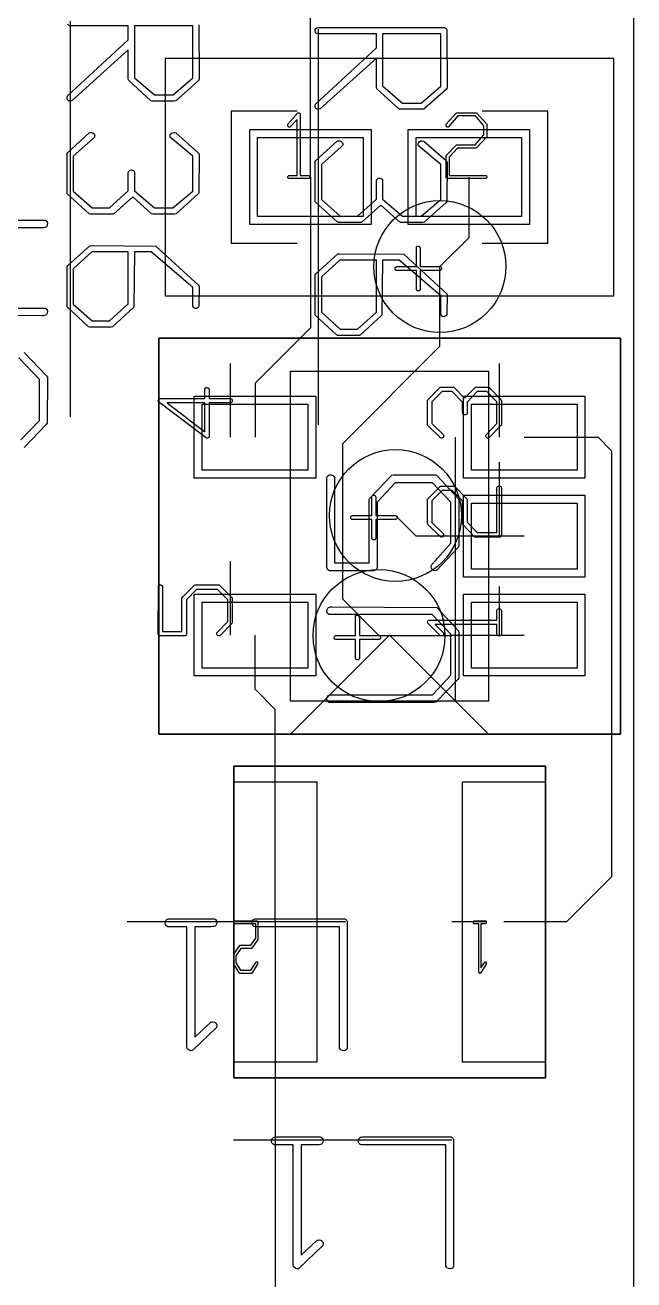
# Model space of a CAD drawing. Header units: inches. Extents: x -1 to 1.1, y -1.12 to 1.07.
# Drawn here: x 0.7673 to 0.998, y -0.4148 to 0.0608 of the extents above; entities that cross this region are included whole.
import ezdxf

# ---------------------------------------------------------------- set-up
doc = ezdxf.new("R2010")
doc.units = ezdxf.units.IN
doc.header["$MEASUREMENT"] = 0
doc.linetypes.add('CENTERX2', pattern=[0.8, 0.5, -0.1, 0.1, -0.1])

msp = doc.modelspace()

# ---------------------------------------------------------------- linework, layer by layer
at = {"color": 7, "linetype": 'Continuous'}
for p, q in [((0.998, -0.908), (0.998, 0.908)), ((0.87545, 0.00325), (0.87545, 0.12922)), ((0.99045, 0.04825), (0.82045, 0.04825)), ((0.82045, 0.04825), (0.82045, -0.04175)), ((0.99045, -0.04175), (0.99045, 0.04825)), ((0.87045, 0.02825), (0.84545, 0.02825)), ((0.84545, 0.02825), (0.84545, -0.02175)), ((0.87045, 0.02825), (0.84545, 0.02825)), ((0.84545, 0.02825), (0.84545, -0.02175)), ((0.96545, 0.02825), (0.94045, 0.02825)), ((0.96545, 0.02825), (0.94045, 0.02825)), ((0.96545, -0.02175), (0.96545, 0.02825)), ((0.96545, -0.02175), (0.96545, 0.02825)), ((0.85245, -0.01475), (0.85245, 0.02125)), ((0.85245, 0.02125), (0.89845, 0.02125)), ((0.89845, 0.02125), (0.89845, -0.01475)), ((0.91245, -0.01475), (0.91245, 0.02125)), ((0.91245, 0.02125), (0.95845, 0.02125)), ((0.95845, 0.02125), (0.95845, -0.01475)), ((0.85545, -0.01175), (0.85545, 0.01825)), ((0.85545, 0.01825), (0.89545, 0.01825)), ((0.85545, -0.01175), (0.85545, 0.01825)), ((0.85545, 0.01825), (0.89545, 0.01825)), ((0.89545, 0.01825), (0.89545, -0.01175)), ((0.89545, 0.01825), (0.89545, -0.01175)), ((0.91545, -0.01175), (0.91545, 0.01825)), ((0.91545, 0.01825), (0.95545, 0.01825)), ((0.91545, -0.01175), (0.91545, 0.01825)), ((0.91545, 0.01825), (0.95545, 0.01825)), ((0.95545, 0.01825), (0.95545, -0.01175)), ((0.95545, 0.01825), (0.95545, -0.01175)), ((0.87545, 0.00325), (0.87545, -0.05386)), ((0.93545, 0.00325), (0.93545, -0.01975)), ((0.89545, -0.01175), (0.85545, -0.01175)), ((0.89545, -0.01175), (0.85545, -0.01175)), ((0.95545, -0.01175), (0.91545, -0.01175)), ((0.95545, -0.01175), (0.91545, -0.01175)), ((0.89845, -0.01475), (0.85245, -0.01475)), ((0.95845, -0.01475), (0.91245, -0.01475)), ((0.84545, -0.02175), (0.87045, -0.02175)), ((0.84545, -0.02175), (0.85545, -0.02175)), ((0.93545, -0.01975), (0.92452, -0.03068)), ((0.94045, -0.02175), (0.96545, -0.02175)), ((0.95545, -0.02175), (0.96545, -0.02175)), ((0.92452, -0.06088), (0.92452, -0.03068)), ((0.82045, -0.04175), (0.99045, -0.04175)), ((0.87545, -0.05386), (0.85445, -0.07486)), ((0.99295, -0.05786), (0.81795, -0.05786)), ((0.81795, -0.05786), (0.81795, -0.20786)), ((0.81795, -0.20786), (0.81795, -0.05786)), ((0.81795, -0.05786), (0.99295, -0.05786)), ((0.88766, -0.09774), (0.92452, -0.06088)), ((0.99295, -0.20786), (0.99295, -0.05786)), ((0.99295, -0.05786), (0.99295, -0.20786)), ((0.86795, -0.19536), (0.86795, -0.07036)), ((0.86795, -0.07036), (0.94295, -0.07036)), ((0.94295, -0.07036), (0.94295, -0.19536)), ((0.85445, -0.07486), (0.85445, -0.09536)), ((0.83145, -0.11086), (0.83145, -0.07986)), ((0.83145, -0.07986), (0.87745, -0.07986)), ((0.87745, -0.07986), (0.87745, -0.11086)), ((0.93345, -0.11086), (0.93345, -0.07986)), ((0.93345, -0.07986), (0.97945, -0.07986)), ((0.97945, -0.07986), (0.97945, -0.11086)), ((0.83445, -0.10786), (0.83445, -0.08286)), ((0.83445, -0.08286), (0.87445, -0.08286)), ((0.83445, -0.10786), (0.83445, -0.08286)), ((0.83445, -0.08286), (0.87445, -0.08286)), ((0.87445, -0.08286), (0.87445, -0.10786)), ((0.87445, -0.08286), (0.87445, -0.10786)), ((0.93645, -0.10786), (0.93645, -0.08286)), ((0.93645, -0.08286), (0.97645, -0.08286)), ((0.93645, -0.10786), (0.93645, -0.08286)), ((0.93645, -0.08286), (0.97645, -0.08286)), ((0.97645, -0.08286), (0.97645, -0.10786)), ((0.97645, -0.08286), (0.97645, -0.10786)), ((0.88766, -0.1568), (0.88766, -0.09774)), ((0.95645, -0.09536), (0.98445, -0.09536)), ((0.98445, -0.09536), (0.98956, -0.10047)), ((0.98956, -0.10047), (0.98956, -0.26206)), ((0.87445, -0.10786), (0.83445, -0.10786)), ((0.87445, -0.10786), (0.83445, -0.10786)), ((0.97645, -0.10786), (0.93645, -0.10786)), ((0.97645, -0.10786), (0.93645, -0.10786)), ((0.87745, -0.11086), (0.83145, -0.11086)), ((0.97945, -0.11086), (0.93345, -0.11086)), ((0.93345, -0.14836), (0.93345, -0.11736)), ((0.93345, -0.11736), (0.97945, -0.11736)), ((0.97945, -0.11736), (0.97945, -0.14836)), ((0.93645, -0.14536), (0.93645, -0.12036)), ((0.93645, -0.12036), (0.97645, -0.12036)), ((0.93645, -0.14536), (0.93645, -0.12036)), ((0.93645, -0.12036), (0.97645, -0.12036)), ((0.97645, -0.12036), (0.97645, -0.14536)), ((0.97645, -0.12036), (0.97645, -0.14536)), ((0.91546, -0.13286), (0.90766, -0.12506)), ((0.95645, -0.13286), (0.91546, -0.13286)), ((0.97645, -0.14536), (0.93645, -0.14536)), ((0.97645, -0.14536), (0.93645, -0.14536)), ((0.97945, -0.14836), (0.93345, -0.14836)), ((0.83145, -0.18586), (0.83145, -0.15486)), ((0.83145, -0.15486), (0.87745, -0.15486)), ((0.87745, -0.15486), (0.87745, -0.18586)), ((0.90142, -0.17056), (0.88766, -0.1568)), ((0.93345, -0.18586), (0.93345, -0.15486)), ((0.93345, -0.15486), (0.97945, -0.15486)), ((0.97945, -0.15486), (0.97945, -0.18586)), ((0.83445, -0.18286), (0.83445, -0.15786)), ((0.83445, -0.15786), (0.87445, -0.15786)), ((0.83445, -0.18286), (0.83445, -0.15786)), ((0.83445, -0.15786), (0.87445, -0.15786)), ((0.87445, -0.15786), (0.87445, -0.18286)), ((0.87445, -0.15786), (0.87445, -0.18286)), ((0.93645, -0.18286), (0.93645, -0.15786)), ((0.93645, -0.15786), (0.97645, -0.15786)), ((0.93645, -0.18286), (0.93645, -0.15786)), ((0.93645, -0.15786), (0.97645, -0.15786)), ((0.97645, -0.15786), (0.97645, -0.18286)), ((0.97645, -0.15786), (0.97645, -0.18286)), ((0.85445, -0.19086), (0.85445, -0.17036)), ((0.86795, -0.20786), (0.90545, -0.17036)), ((0.90142, -0.17056), (0.92825, -0.17056)), ((0.90545, -0.17036), (0.94295, -0.20786)), ((0.92825, -0.17056), (0.92845, -0.17036)), ((0.92845, -0.17036), (0.95645, -0.17036)), ((0.87445, -0.18286), (0.83445, -0.18286)), ((0.87445, -0.18286), (0.83445, -0.18286)), ((0.97645, -0.18286), (0.93645, -0.18286)), ((0.97645, -0.18286), (0.93645, -0.18286)), ((0.87745, -0.18586), (0.83145, -0.18586)), ((0.97945, -0.18586), (0.93345, -0.18586)), ((0.86214, -0.19855), (0.85445, -0.19086)), ((0.86214, -0.27911), (0.86214, -0.19855)), ((0.94295, -0.19536), (0.86795, -0.19536)), ((0.81795, -0.20786), (0.99295, -0.20786)), ((0.99295, -0.20786), (0.81795, -0.20786)), ((0.96451, -0.22005), (0.84639, -0.22005)), ((0.84639, -0.22005), (0.84639, -0.33817)), ((0.96451, -0.22005), (0.84639, -0.22005)), ((0.84639, -0.22005), (0.84639, -0.33817)), ((0.84639, -0.33817), (0.84639, -0.22005)), ((0.84639, -0.22005), (0.96451, -0.22005)), ((0.96451, -0.33817), (0.96451, -0.22005)), ((0.96451, -0.33817), (0.96451, -0.22005)), ((0.96451, -0.22005), (0.96451, -0.33817)), ((0.84639, -0.33226), (0.84639, -0.22596)), ((0.84639, -0.22596), (0.87789, -0.22596)), ((0.87789, -0.22596), (0.87789, -0.33226)), ((0.93301, -0.33226), (0.93301, -0.22596)), ((0.93301, -0.22596), (0.96451, -0.22596)), ((0.96451, -0.22596), (0.96451, -0.33226)), ((0.98956, -0.26206), (0.97251, -0.27911)), ((0.86214, -0.27911), (0.86214, -0.43315)), ((0.97251, -0.27911), (0.94876, -0.27911)), ((0.87789, -0.33226), (0.84639, -0.33226)), ((0.96451, -0.33226), (0.93301, -0.33226)), ((0.84639, -0.33817), (0.96451, -0.33817)), ((0.84639, -0.33817), (0.96451, -0.33817)), ((0.96451, -0.33817), (0.84639, -0.33817))]:
    msp.add_line(p, q, dxfattribs=at)
at = {"color": 7, "linetype": 'CENTERX2'}
for p, q in [((0.78442, 0.0624), (0.78442, -0.0876)), ((0.87841, 0.05928), (0.87841, -0.09072)), ((0.84512, -0.09536), (0.84512, -0.06736)), ((0.94712, -0.09536), (0.94712, -0.06736)), ((0.93045, -0.19536), (0.93045, -0.09536)), ((0.94712, -0.13286), (0.94712, -0.10486)), ((0.84512, -0.17036), (0.84512, -0.14236)), ((0.94712, -0.17036), (0.94712, -0.15199)), ((0.88878, -0.27911), (0.80597, -0.27911)), ((0.85547, -0.27911), (0.83547, -0.27911)), ((0.94209, -0.27911), (0.92897, -0.27911)), ((0.92907, -0.36179), (0.84626, -0.36179))]:
    msp.add_line(p, q, dxfattribs=at)
at = {"color": 7, "linetype": 'Continuous', "flags": 128}
for points in [[(0.83282, 0.03959), (0.82444, 0.03216), (0.82444, 0.03216), (0.82382, 0.03204), (0.82382, 0.03204), (0.81551, 0.03204), (0.81551, 0.03204), (0.81503, 0.03216), (0.81503, 0.03216), (0.80665, 0.03979), (0.80665, 0.03979), (0.80644, 0.04035), (0.80644, 0.04035), (0.80644, 0.05148), (0.80644, 0.05148), (0.78516, 0.03223), (0.78516, 0.03223), (0.78467, 0.03209), (0.78442, 0.03204), (0.78442, 0.03204), (0.78435, 0.03204), (0.78424, 0.03204), (0.78424, 0.03204), (0.78414, 0.032), (0.78407, 0.03204), (0.78407, 0.03204), (0.78377, 0.03219), (0.78353, 0.03237), (0.78335, 0.03259), (0.78323, 0.03284), (0.78323, 0.03284), (0.78324, 0.03326), (0.78329, 0.03361), (0.78334, 0.03386), (0.78343, 0.03402), (0.78343, 0.03402), (0.80644, 0.05529), (0.80644, 0.05529), (0.80644, 0.06061), (0.80644, 0.06061), (0.7843, 0.06061), (0.7843, 0.06061), (0.7838, 0.0608), (0.78336, 0.06124)], [(0.82341, 0.03442), (0.83085, 0.04083), (0.83085, 0.04083), (0.83085, 0.06061), (0.83085, 0.06061), (0.80882, 0.06061), (0.80882, 0.06061), (0.80882, 0.0409), (0.80882, 0.0409), (0.81633, 0.03442), (0.81633, 0.03442), (0.82341, 0.03442)], [(0.83316, 0.06091), (0.83323, 0.04056), (0.83323, 0.04056), (0.83313, 0.03999), (0.83282, 0.03959)], [(0.92681, 0.03647), (0.91843, 0.02904), (0.91843, 0.02904), (0.91781, 0.02892), (0.91781, 0.02892), (0.9095, 0.02892), (0.9095, 0.02892), (0.90902, 0.02904), (0.90902, 0.02904), (0.90064, 0.03667), (0.90064, 0.03667), (0.90043, 0.03723), (0.90043, 0.03723), (0.90043, 0.04836), (0.90043, 0.04836), (0.87915, 0.02911), (0.87915, 0.02911), (0.87866, 0.02897), (0.87841, 0.02892), (0.87841, 0.02892), (0.87834, 0.02892), (0.87823, 0.02892), (0.87823, 0.02892), (0.87813, 0.02888), (0.87806, 0.02892), (0.87806, 0.02892), (0.87776, 0.02907), (0.87752, 0.02925), (0.87734, 0.02947), (0.87722, 0.02972), (0.87722, 0.02972), (0.87723, 0.03014), (0.87728, 0.03049), (0.87733, 0.03074), (0.87742, 0.0309), (0.87742, 0.0309), (0.90043, 0.05217), (0.90043, 0.05217), (0.90043, 0.05749), (0.90043, 0.05749), (0.87829, 0.05749), (0.87829, 0.05749), (0.87779, 0.05768), (0.87735, 0.05812), (0.87735, 0.05812), (0.87726, 0.05834), (0.87722, 0.05868), (0.87722, 0.05868), (0.87729, 0.05919), (0.87753, 0.05956), (0.87771, 0.0597), (0.87797, 0.0598), (0.87831, 0.05986), (0.87871, 0.05988), (0.87871, 0.05988), (0.92621, 0.05988), (0.92621, 0.05988), (0.92651, 0.05975), (0.92676, 0.05959), (0.92695, 0.05935), (0.92708, 0.05908), (0.92708, 0.05908), (0.92715, 0.05779), (0.92715, 0.05779), (0.92722, 0.03744), (0.92722, 0.03744), (0.92712, 0.03687), (0.92681, 0.03647)], [(0.9174, 0.0313), (0.92484, 0.03771), (0.92484, 0.03771), (0.92484, 0.05749), (0.92484, 0.05749), (0.90281, 0.05749), (0.90281, 0.05749), (0.90281, 0.03778), (0.90281, 0.03778), (0.91032, 0.0313), (0.91032, 0.0313), (0.9174, 0.0313)], [(0.87152, 0.02725), (0.87158, 0.02687), (0.87158, 0.02687), (0.87158, 0.00385), (0.87158, 0.00385), (0.87475, 0.00385), (0.87475, 0.00385), (0.87492, 0.00377), (0.87505, 0.00366), (0.87513, 0.00352), (0.87518, 0.00335), (0.87518, 0.00335), (0.87515, 0.00306), (0.87505, 0.00284), (0.87496, 0.00276), (0.87484, 0.0027), (0.87468, 0.00267), (0.87448, 0.00265), (0.87448, 0.00265), (0.86725, 0.00265), (0.86725, 0.00265), (0.86708, 0.00273), (0.86696, 0.00283), (0.86687, 0.00297), (0.86682, 0.00314), (0.86682, 0.00314), (0.86686, 0.00344), (0.86699, 0.00366), (0.8671, 0.00374), (0.86727, 0.0038), (0.86748, 0.00384), (0.86775, 0.00385), (0.86775, 0.00385), (0.87039, 0.00385), (0.87039, 0.00385), (0.87039, 0.02505), (0.87039, 0.02505), (0.86777, 0.02224), (0.86777, 0.02224), (0.8676, 0.02219), (0.86747, 0.02217), (0.86747, 0.02217), (0.86721, 0.02221), (0.867, 0.02236), (0.86687, 0.0226), (0.86682, 0.02293), (0.86682, 0.02293), (0.86688, 0.02325), (0.86688, 0.02325), (0.87062, 0.02755), (0.87062, 0.02755), (0.87076, 0.02763), (0.87095, 0.02765), (0.87095, 0.02765), (0.87105, 0.02763), (0.87122, 0.02755), (0.8714, 0.02743), (0.87152, 0.02725)], [(0.93852, 0.02745), (0.94223, 0.02326), (0.94223, 0.02326), (0.9423, 0.02295), (0.9423, 0.02295), (0.9423, 0.0188), (0.9423, 0.0188), (0.94223, 0.01855), (0.94223, 0.01855), (0.9384, 0.01436), (0.9384, 0.01436), (0.93812, 0.01426), (0.93812, 0.01426), (0.93123, 0.01426), (0.93123, 0.01426), (0.92801, 0.01075), (0.92801, 0.01075), (0.92801, 0.00385), (0.92801, 0.00385), (0.9418, 0.00385), (0.9418, 0.00385), (0.94202, 0.00379), (0.94217, 0.00367), (0.94226, 0.00349), (0.9423, 0.00325), (0.9423, 0.00325), (0.94226, 0.00302), (0.94217, 0.00282), (0.94209, 0.00275), (0.94197, 0.0027), (0.94181, 0.00266), (0.94162, 0.00265), (0.94162, 0.00265), (0.92722, 0.00265), (0.92722, 0.00265), (0.92697, 0.00283), (0.92682, 0.00308), (0.92682, 0.00308), (0.92682, 0.00374), (0.92682, 0.00374), (0.92682, 0.01137), (0.92682, 0.01137), (0.93066, 0.01539), (0.93066, 0.01539), (0.93085, 0.01545), (0.93085, 0.01545), (0.93788, 0.01545), (0.93788, 0.01545), (0.9411, 0.0192), (0.9411, 0.0192), (0.9411, 0.02272), (0.9411, 0.02272), (0.93793, 0.02646), (0.93793, 0.02646), (0.93129, 0.02646), (0.93129, 0.02646), (0.92778, 0.02224), (0.92778, 0.02224), (0.9276, 0.02219), (0.92747, 0.02217), (0.92747, 0.02217), (0.92721, 0.02221), (0.92701, 0.02236), (0.92687, 0.0226), (0.92682, 0.02293), (0.92682, 0.02293), (0.92688, 0.02325), (0.92688, 0.02325), (0.93065, 0.02752), (0.93065, 0.02752), (0.93089, 0.02765), (0.93089, 0.02765), (0.93831, 0.02762), (0.93831, 0.02762), (0.93852, 0.02745)], [(0.83282, -0.00327), (0.82454, -0.01069), (0.82454, -0.01069), (0.82394, -0.01081), (0.82394, -0.01081), (0.81573, -0.01081), (0.81573, -0.01081), (0.81525, -0.01063), (0.81525, -0.01063), (0.80819, -0.00425), (0.80819, -0.00425), (0.801, -0.01063), (0.801, -0.01063), (0.80053, -0.01081), (0.80053, -0.01081), (0.79212, -0.01081), (0.79212, -0.01081), (0.79157, -0.01063), (0.79157, -0.01063), (0.78329, -0.00308), (0.78329, -0.00308), (0.78323, -0.00246), (0.78323, -0.00246), (0.78323, 0.01221), (0.78323, 0.01221), (0.7835, 0.01259), (0.7835, 0.01259), (0.79166, 0.02007), (0.79166, 0.02007), (0.79192, 0.02012), (0.79232, 0.02014), (0.79232, 0.02014), (0.7926, 0.02012), (0.79278, 0.02007), (0.79278, 0.02007), (0.79314, 0.01989), (0.79341, 0.01963), (0.79361, 0.0193), (0.79371, 0.0189), (0.79371, 0.0189), (0.79367, 0.0186), (0.79357, 0.01833), (0.7934, 0.01808), (0.79315, 0.01786), (0.79315, 0.01786), (0.78561, 0.01119), (0.78561, 0.01119), (0.78561, -0.00208), (0.78561, -0.00208), (0.79272, -0.00843), (0.79272, -0.00843), (0.79934, -0.00843), (0.79934, -0.00843), (0.80644, -0.00197), (0.80644, -0.00197), (0.80644, 0.00499), (0.80644, 0.00499), (0.80663, 0.00542), (0.8069, 0.00573), (0.80725, 0.00592), (0.80769, 0.00598), (0.80769, 0.00598), (0.80817, 0.00587), (0.8086, 0.00555), (0.8086, 0.00555), (0.80877, 0.00513), (0.80882, 0.00449), (0.80882, 0.00449), (0.80882, -0.00197), (0.80882, -0.00197), (0.81631, -0.00843), (0.81631, -0.00843), (0.82336, -0.00843), (0.82336, -0.00843), (0.83085, -0.00208), (0.83085, -0.00208), (0.83085, 0.01119), (0.83085, 0.01119), (0.8224, 0.01822), (0.8224, 0.01822), (0.82229, 0.01857), (0.82225, 0.01885), (0.82225, 0.01885), (0.82235, 0.01935), (0.82264, 0.01977), (0.82311, 0.02005), (0.82378, 0.02014), (0.82378, 0.02014), (0.82441, 0.02002), (0.82441, 0.02002), (0.83295, 0.01247), (0.83295, 0.01247), (0.83323, 0.01199), (0.83323, 0.01199), (0.83316, -0.00284), (0.83316, -0.00284), (0.83282, -0.00327)], [(0.92681, -0.00639), (0.91853, -0.01381), (0.91853, -0.01381), (0.91793, -0.01393), (0.91793, -0.01393), (0.90972, -0.01393), (0.90972, -0.01393), (0.90924, -0.01375), (0.90924, -0.01375), (0.90218, -0.00737), (0.90218, -0.00737), (0.89499, -0.01375), (0.89499, -0.01375), (0.89452, -0.01393), (0.89452, -0.01393), (0.88611, -0.01393), (0.88611, -0.01393), (0.88556, -0.01375), (0.88556, -0.01375), (0.87728, -0.0062), (0.87728, -0.0062), (0.87722, -0.00558), (0.87722, -0.00558), (0.87722, 0.00909), (0.87722, 0.00909), (0.87749, 0.00947), (0.87749, 0.00947), (0.88565, 0.01695), (0.88565, 0.01695), (0.88591, 0.017), (0.88631, 0.01702), (0.88631, 0.01702), (0.88659, 0.017), (0.88677, 0.01695), (0.88677, 0.01695), (0.88713, 0.01677), (0.8874, 0.01651), (0.8876, 0.01618), (0.8877, 0.01578), (0.8877, 0.01578), (0.88766, 0.01548), (0.88756, 0.01521), (0.88739, 0.01496), (0.88714, 0.01474), (0.88714, 0.01474), (0.8796, 0.00807), (0.8796, 0.00807), (0.8796, -0.0052), (0.8796, -0.0052), (0.88671, -0.01155), (0.88671, -0.01155), (0.89333, -0.01155), (0.89333, -0.01155), (0.90043, -0.00509), (0.90043, -0.00509), (0.90043, 0.00187), (0.90043, 0.00187), (0.90062, 0.0023), (0.90089, 0.00261), (0.90124, 0.0028), (0.90168, 0.00286), (0.90168, 0.00286), (0.90216, 0.00275), (0.90259, 0.00243), (0.90259, 0.00243), (0.90276, 0.00201), (0.90281, 0.00137), (0.90281, 0.00137), (0.90281, -0.00509), (0.90281, -0.00509), (0.9103, -0.01155), (0.9103, -0.01155), (0.91735, -0.01155), (0.91735, -0.01155), (0.92484, -0.0052), (0.92484, -0.0052), (0.92484, 0.00807), (0.92484, 0.00807), (0.91639, 0.0151), (0.91639, 0.0151), (0.91628, 0.01545), (0.91624, 0.01573), (0.91624, 0.01573), (0.91634, 0.01623), (0.91663, 0.01665), (0.9171, 0.01693), (0.91777, 0.01702), (0.91777, 0.01702), (0.9184, 0.0169), (0.9184, 0.0169), (0.92694, 0.00935), (0.92694, 0.00935), (0.92722, 0.00887), (0.92722, 0.00887), (0.92715, -0.00596), (0.92715, -0.00596), (0.92681, -0.00639)], [(0.73508, -0.01305), (0.77482, -0.01305), (0.77482, -0.01305), (0.77518, -0.01323), (0.77546, -0.01349), (0.77566, -0.01384), (0.77577, -0.01426), (0.77577, -0.01426), (0.77575, -0.01469), (0.77568, -0.01506), (0.77556, -0.01537), (0.7754, -0.01561)], [(0.7754, -0.01561), (0.77516, -0.0158), (0.77479, -0.01593), (0.77432, -0.016), (0.77373, -0.01603), (0.77373, -0.01603), (0.73572, -0.01603)], [(0.83317, -0.0457), (0.83288, -0.04615), (0.83257, -0.04641), (0.83227, -0.04652), (0.83198, -0.04656), (0.83198, -0.04656), (0.83155, -0.04649), (0.83122, -0.04631), (0.83098, -0.046), (0.83085, -0.04557), (0.83085, -0.04557), (0.83085, -0.03864), (0.83085, -0.03864), (0.81506, -0.0251), (0.81506, -0.0251), (0.80882, -0.0251), (0.80882, -0.0251), (0.80856, -0.04602), (0.80856, -0.04602), (0.80043, -0.05349), (0.80043, -0.05349), (0.79996, -0.05367), (0.79996, -0.05367), (0.79182, -0.05367), (0.79182, -0.05367), (0.7913, -0.05349), (0.7913, -0.05349), (0.78329, -0.04593), (0.78329, -0.04593), (0.78323, -0.04532), (0.78323, -0.04532), (0.78323, -0.03064), (0.78323, -0.03064), (0.7835, -0.03027), (0.7835, -0.03027), (0.79184, -0.02278), (0.79184, -0.02278), (0.79252, -0.02272), (0.79252, -0.02272), (0.81688, -0.02291), (0.81688, -0.02291), (0.83323, -0.03798), (0.83323, -0.03798), (0.83317, -0.0457)], [(0.91682, -0.02314), (0.91694, -0.02327), (0.91701, -0.02345), (0.91707, -0.02369), (0.91708, -0.02397), (0.91708, -0.02397), (0.91708, -0.03068), (0.91708, -0.03068), (0.92458, -0.03068), (0.92458, -0.03068), (0.92483, -0.03079), (0.925, -0.03095), (0.92511, -0.03116), (0.92514, -0.03142), (0.92514, -0.03142), (0.92511, -0.03166), (0.925, -0.03188), (0.92491, -0.03198), (0.92476, -0.03206), (0.92457, -0.03213), (0.92433, -0.03217), (0.92433, -0.03217), (0.91708, -0.03217), (0.91708, -0.03217), (0.91708, -0.03934), (0.91708, -0.03934), (0.91701, -0.03952), (0.91692, -0.03966), (0.91682, -0.03976), (0.91672, -0.03982), (0.91651, -0.03988), (0.91632, -0.03991), (0.91632, -0.03991), (0.91609, -0.03986), (0.91584, -0.03972), (0.91566, -0.03953), (0.91559, -0.03934), (0.91559, -0.03934), (0.91559, -0.03217), (0.91559, -0.03217), (0.90811, -0.03217), (0.90811, -0.03217), (0.90796, -0.03212), (0.90783, -0.03203), (0.9077, -0.03192), (0.90759, -0.03177), (0.90759, -0.03177), (0.90757, -0.03162), (0.90756, -0.03141), (0.90756, -0.03141), (0.90761, -0.03109), (0.90776, -0.03086), (0.90788, -0.03078), (0.90802, -0.03073), (0.90819, -0.03069), (0.90839, -0.03068), (0.90839, -0.03068), (0.91559, -0.03068), (0.91559, -0.03068), (0.91559, -0.02344), (0.91559, -0.02344), (0.91567, -0.02325), (0.91581, -0.0231), (0.916, -0.023), (0.91624, -0.02294), (0.91624, -0.02294), (0.91655, -0.02299), (0.91682, -0.02314)], [(0.79934, -0.05129), (0.80644, -0.04482), (0.80644, -0.04482), (0.80644, -0.0251), (0.80644, -0.0251), (0.79264, -0.0251), (0.79264, -0.0251), (0.78561, -0.03151), (0.78561, -0.03151), (0.78561, -0.04488), (0.78561, -0.04488), (0.79272, -0.05129), (0.79272, -0.05129), (0.79934, -0.05129)], [(0.92716, -0.04882), (0.92687, -0.04927), (0.92656, -0.04953), (0.92626, -0.04964), (0.92597, -0.04968), (0.92597, -0.04968), (0.92554, -0.04961), (0.92521, -0.04943), (0.92497, -0.04912), (0.92484, -0.04869), (0.92484, -0.04869), (0.92484, -0.04176), (0.92484, -0.04176), (0.90905, -0.02822), (0.90905, -0.02822), (0.90281, -0.02822), (0.90281, -0.02822), (0.90255, -0.04914), (0.90255, -0.04914), (0.89442, -0.05661), (0.89442, -0.05661), (0.89395, -0.05679), (0.89395, -0.05679), (0.88581, -0.05679), (0.88581, -0.05679), (0.88529, -0.05661), (0.88529, -0.05661), (0.87728, -0.04905), (0.87728, -0.04905), (0.87722, -0.04844), (0.87722, -0.04844), (0.87722, -0.03376), (0.87722, -0.03376), (0.87749, -0.03339), (0.87749, -0.03339), (0.88583, -0.0259), (0.88583, -0.0259), (0.88651, -0.02584), (0.88651, -0.02584), (0.91087, -0.02603), (0.91087, -0.02603), (0.92722, -0.0411), (0.92722, -0.0411), (0.92716, -0.04882)], [(0.89333, -0.05441), (0.90043, -0.04794), (0.90043, -0.04794), (0.90043, -0.02822), (0.90043, -0.02822), (0.88663, -0.02822), (0.88663, -0.02822), (0.8796, -0.03463), (0.8796, -0.03463), (0.8796, -0.048), (0.8796, -0.048), (0.88671, -0.05441), (0.88671, -0.05441), (0.89333, -0.05441)], [(0.7358, -0.04639), (0.77482, -0.04639), (0.77482, -0.04639), (0.77518, -0.04659), (0.77546, -0.04686), (0.77566, -0.0472), (0.77577, -0.0476), (0.77577, -0.0476), (0.77568, -0.0483), (0.7754, -0.04887), (0.77516, -0.04909), (0.77479, -0.04924), (0.77432, -0.04934), (0.77373, -0.04936), (0.77373, -0.04936), (0.73412, -0.04908)], [(0.76572, -0.09639), (0.77279, -0.08898), (0.77279, -0.08898), (0.77279, -0.07349), (0.77279, -0.07349), (0.76493, -0.06529)], [(0.76695, -0.06319), (0.77549, -0.07204), (0.77549, -0.07204), (0.77577, -0.07262), (0.77577, -0.07262), (0.7757, -0.09002), (0.7757, -0.09002), (0.77536, -0.09052)], [(0.81799, -0.08091), (0.81812, -0.08081), (0.81829, -0.08075), (0.81851, -0.08071), (0.81877, -0.08069), (0.81877, -0.08069), (0.83545, -0.08069), (0.83545, -0.08069), (0.83545, -0.07698), (0.83545, -0.07698), (0.83551, -0.07684), (0.83562, -0.07671), (0.83576, -0.07662), (0.83594, -0.07655), (0.83594, -0.07655), (0.83623, -0.07656), (0.83647, -0.07659), (0.83667, -0.07664), (0.83683, -0.07671), (0.83696, -0.07682), (0.83704, -0.07697), (0.8371, -0.07717), (0.83712, -0.07742), (0.83712, -0.07742), (0.83712, -0.08069), (0.83712, -0.08069), (0.84522, -0.08069), (0.84522, -0.08069), (0.84547, -0.08082), (0.84564, -0.081), (0.84575, -0.08124), (0.84578, -0.08153), (0.84578, -0.08153), (0.84573, -0.08189), (0.84556, -0.08215), (0.84527, -0.08231), (0.84488, -0.08236), (0.84488, -0.08236), (0.83712, -0.08236), (0.83712, -0.08236), (0.83712, -0.09504), (0.83712, -0.09504), (0.83704, -0.09533), (0.83688, -0.09553), (0.83664, -0.09565), (0.83631, -0.09569), (0.83631, -0.09569), (0.83611, -0.09568), (0.83597, -0.09566), (0.83597, -0.09566), (0.8339, -0.09407), (0.8339, -0.09407), (0.81793, -0.08201), (0.81793, -0.08201), (0.81782, -0.08178), (0.81778, -0.0815), (0.81778, -0.0815), (0.81784, -0.08116), (0.81799, -0.08091)], [(0.92001, -0.08107), (0.92465, -0.07644), (0.92465, -0.07644), (0.92499, -0.07636), (0.92499, -0.07636), (0.92959, -0.07636), (0.92959, -0.07636), (0.92985, -0.07648), (0.92985, -0.07648), (0.9338, -0.08058), (0.9338, -0.08058), (0.93783, -0.07648), (0.93783, -0.07648), (0.9381, -0.07636), (0.9381, -0.07636), (0.9428, -0.07636), (0.9428, -0.07636), (0.94311, -0.07647), (0.94311, -0.07647), (0.94775, -0.08119), (0.94775, -0.08119), (0.94778, -0.08158), (0.94778, -0.08158), (0.94778, -0.09075), (0.94778, -0.09075), (0.94763, -0.09097), (0.94763, -0.09097), (0.94306, -0.09566), (0.94306, -0.09566), (0.94292, -0.09568), (0.94269, -0.09569), (0.94269, -0.09569), (0.94254, -0.09568), (0.94243, -0.09566), (0.94243, -0.09566), (0.94224, -0.09554), (0.94208, -0.09538), (0.94198, -0.09517), (0.94191, -0.09493), (0.94191, -0.09493), (0.94193, -0.09475), (0.94199, -0.09457), (0.94208, -0.09442), (0.94221, -0.09428), (0.94221, -0.09428), (0.94612, -0.09016), (0.94612, -0.09016), (0.94612, -0.08196), (0.94612, -0.08196), (0.94225, -0.07803), (0.94225, -0.07803), (0.93865, -0.07803), (0.93865, -0.07803), (0.93478, -0.08202), (0.93478, -0.08202), (0.93478, -0.08631), (0.93478, -0.08631), (0.93465, -0.08658), (0.93447, -0.08677), (0.93422, -0.08689), (0.93391, -0.08692), (0.93391, -0.08692), (0.93358, -0.08685), (0.93327, -0.08665), (0.93327, -0.08665), (0.93321, -0.08654), (0.93316, -0.0864), (0.93313, -0.08621), (0.93312, -0.086), (0.93312, -0.086), (0.93312, -0.08202), (0.93312, -0.08202), (0.92915, -0.07803), (0.92915, -0.07803), (0.92541, -0.07803), (0.92541, -0.07803), (0.92145, -0.08196), (0.92145, -0.08196), (0.92145, -0.09016), (0.92145, -0.09016), (0.92585, -0.09451), (0.92585, -0.09451), (0.92591, -0.09472), (0.92593, -0.09489), (0.92593, -0.09489), (0.92588, -0.0952), (0.92572, -0.09546), (0.9256, -0.09556), (0.92545, -0.09564), (0.92527, -0.09568), (0.92508, -0.09569), (0.92508, -0.09569), (0.92472, -0.09562), (0.92472, -0.09562), (0.91994, -0.09091), (0.91994, -0.09091), (0.91978, -0.0906), (0.91978, -0.0906), (0.91982, -0.08134), (0.91982, -0.08134), (0.92001, -0.08107)], [(0.83545, -0.0933), (0.83545, -0.08236), (0.83545, -0.08236), (0.82119, -0.08236), (0.82119, -0.08236), (0.83545, -0.0933)], [(0.77536, -0.09052), (0.76698, -0.09922)], [(0.88171, -0.11059), (0.88184, -0.11022), (0.88207, -0.10995), (0.8824, -0.10976), (0.88285, -0.10965), (0.88285, -0.10965), (0.88328, -0.10966), (0.88365, -0.10974), (0.88395, -0.10985), (0.88419, -0.11001), (0.88437, -0.11025), (0.88451, -0.11062), (0.88459, -0.11112), (0.88462, -0.11174), (0.88462, -0.11174), (0.88462, -0.14298), (0.88462, -0.14298), (0.89771, -0.14298), (0.89771, -0.14298), (0.89771, -0.119), (0.89771, -0.119), (0.89798, -0.1185), (0.89798, -0.1185), (0.90626, -0.10979), (0.90626, -0.10979), (0.90686, -0.10965), (0.90686, -0.10965), (0.92282, -0.10965), (0.92282, -0.10965), (0.92336, -0.10993), (0.92336, -0.10993), (0.93158, -0.11878), (0.93158, -0.11878), (0.93164, -0.1195), (0.93164, -0.1195), (0.93164, -0.13668), (0.93164, -0.13668), (0.93137, -0.13711), (0.93137, -0.13711), (0.92321, -0.14588), (0.92321, -0.14588), (0.92295, -0.14594), (0.92255, -0.14596), (0.92255, -0.14596), (0.92227, -0.14594), (0.92209, -0.14588), (0.92209, -0.14588), (0.92174, -0.14567), (0.92146, -0.14536), (0.92127, -0.14498), (0.92116, -0.14451), (0.92116, -0.14451), (0.9212, -0.14417), (0.92129, -0.14385), (0.92146, -0.14356), (0.92168, -0.1433), (0.92168, -0.1433), (0.92866, -0.13552), (0.92866, -0.13552), (0.92866, -0.12003), (0.92866, -0.12003), (0.92175, -0.11262), (0.92175, -0.11262), (0.9076, -0.11262), (0.9076, -0.11262), (0.90069, -0.12003), (0.90069, -0.12003), (0.90069, -0.14473), (0.90069, -0.14473), (0.90061, -0.14507), (0.90046, -0.14536), (0.90022, -0.14561), (0.89992, -0.14582), (0.89992, -0.14582), (0.89943, -0.14596), (0.89943, -0.14596), (0.88262, -0.14596), (0.88262, -0.14596), (0.88229, -0.1458), (0.88202, -0.14554), (0.88181, -0.14518), (0.88164, -0.14473), (0.88164, -0.14473), (0.88171, -0.11059)], [(0.92001, -0.11857), (0.92471, -0.11394), (0.92471, -0.11394), (0.92505, -0.11386), (0.92505, -0.11386), (0.92971, -0.11386), (0.92971, -0.11386), (0.92998, -0.11394), (0.92998, -0.11394), (0.93467, -0.11868), (0.93467, -0.11868), (0.93478, -0.11902), (0.93478, -0.11902), (0.93478, -0.12755), (0.93478, -0.12755), (0.93861, -0.13153), (0.93861, -0.13153), (0.94612, -0.13153), (0.94612, -0.13153), (0.94612, -0.11447), (0.94612, -0.11447), (0.9462, -0.1142), (0.94637, -0.11401), (0.94662, -0.1139), (0.94695, -0.11386), (0.94695, -0.11386), (0.94728, -0.1139), (0.94754, -0.11402), (0.94765, -0.11412), (0.94773, -0.11426), (0.94777, -0.11446), (0.94778, -0.1147), (0.94778, -0.1147), (0.94778, -0.13269), (0.94778, -0.13269), (0.94769, -0.13287), (0.94759, -0.13301), (0.94745, -0.13312), (0.94729, -0.13319), (0.94729, -0.13319), (0.94654, -0.13319), (0.94654, -0.13319), (0.93779, -0.13319), (0.93779, -0.13319), (0.93319, -0.12844), (0.93319, -0.12844), (0.93312, -0.12821), (0.93312, -0.12821), (0.93312, -0.11951), (0.93312, -0.11951), (0.92915, -0.11553), (0.92915, -0.11553), (0.92541, -0.11553), (0.92541, -0.11553), (0.92145, -0.11946), (0.92145, -0.11946), (0.92145, -0.12766), (0.92145, -0.12766), (0.92585, -0.13201), (0.92585, -0.13201), (0.92591, -0.13222), (0.92593, -0.13239), (0.92593, -0.13239), (0.92588, -0.1327), (0.92572, -0.13296), (0.9256, -0.13306), (0.92545, -0.13314), (0.92527, -0.13318), (0.92508, -0.13319), (0.92508, -0.13319), (0.92472, -0.13312), (0.92472, -0.13312), (0.91994, -0.12841), (0.91994, -0.12841), (0.91978, -0.1281), (0.91978, -0.1281), (0.91982, -0.11884), (0.91982, -0.11884), (0.92001, -0.11857)], [(0.89996, -0.11752), (0.90008, -0.11765), (0.90015, -0.11783), (0.90021, -0.11807), (0.90022, -0.11835), (0.90022, -0.11835), (0.90022, -0.12506), (0.90022, -0.12506), (0.90772, -0.12506), (0.90772, -0.12506), (0.90797, -0.12517), (0.90814, -0.12533), (0.90825, -0.12554), (0.90828, -0.1258), (0.90828, -0.1258), (0.90825, -0.12604), (0.90814, -0.12626), (0.90805, -0.12636), (0.9079, -0.12644), (0.90771, -0.12651), (0.90747, -0.12655), (0.90747, -0.12655), (0.90022, -0.12655), (0.90022, -0.12655), (0.90022, -0.13372), (0.90022, -0.13372), (0.90015, -0.1339), (0.90006, -0.13404), (0.89996, -0.13414), (0.89986, -0.1342), (0.89965, -0.13426), (0.89946, -0.13429), (0.89946, -0.13429), (0.89923, -0.13424), (0.89898, -0.1341), (0.8988, -0.13391), (0.89873, -0.13372), (0.89873, -0.13372), (0.89873, -0.12655), (0.89873, -0.12655), (0.89125, -0.12655), (0.89125, -0.12655), (0.8911, -0.1265), (0.89097, -0.12641), (0.89084, -0.1263), (0.89073, -0.12615), (0.89073, -0.12615), (0.89071, -0.126), (0.8907, -0.12579), (0.8907, -0.12579), (0.89075, -0.12547), (0.8909, -0.12524), (0.89102, -0.12516), (0.89116, -0.12511), (0.89133, -0.12507), (0.89153, -0.12506), (0.89153, -0.12506), (0.89873, -0.12506), (0.89873, -0.12506), (0.89873, -0.11782), (0.89873, -0.11782), (0.89881, -0.11763), (0.89895, -0.11748), (0.89914, -0.11738), (0.89938, -0.11732), (0.89938, -0.11732), (0.89969, -0.11737), (0.89996, -0.11752)], [(0.81782, -0.15186), (0.81789, -0.15167), (0.81802, -0.15152), (0.81821, -0.15142), (0.81846, -0.15136), (0.81846, -0.15136), (0.8187, -0.15137), (0.81891, -0.15141), (0.81908, -0.15147), (0.81921, -0.15155), (0.81931, -0.15168), (0.81939, -0.15188), (0.81943, -0.15214), (0.81945, -0.15247), (0.81945, -0.15247), (0.81945, -0.16903), (0.81945, -0.16903), (0.82678, -0.16903), (0.82678, -0.16903), (0.82678, -0.15632), (0.82678, -0.15632), (0.82693, -0.15605), (0.82693, -0.15605), (0.83157, -0.15144), (0.83157, -0.15144), (0.83191, -0.15136), (0.83191, -0.15136), (0.84085, -0.15136), (0.84085, -0.15136), (0.84115, -0.15151), (0.84115, -0.15151), (0.84575, -0.15622), (0.84575, -0.15622), (0.84578, -0.1566), (0.84578, -0.1566), (0.84578, -0.16576), (0.84578, -0.16576), (0.84563, -0.16598), (0.84563, -0.16598), (0.84106, -0.17066), (0.84106, -0.17066), (0.84092, -0.17068), (0.84069, -0.17069), (0.84069, -0.17069), (0.84054, -0.17068), (0.84043, -0.17066), (0.84043, -0.17066), (0.84024, -0.17054), (0.84008, -0.17038), (0.83998, -0.17017), (0.83991, -0.16993), (0.83991, -0.16993), (0.83993, -0.16975), (0.83999, -0.16957), (0.84008, -0.16942), (0.84021, -0.16928), (0.84021, -0.16928), (0.84412, -0.16516), (0.84412, -0.16516), (0.84412, -0.15696), (0.84412, -0.15696), (0.84025, -0.15303), (0.84025, -0.15303), (0.83232, -0.15303), (0.83232, -0.15303), (0.82845, -0.15696), (0.82845, -0.15696), (0.82845, -0.17004), (0.82845, -0.17004), (0.82841, -0.17022), (0.82832, -0.17038), (0.82819, -0.17051), (0.82802, -0.17062), (0.82802, -0.17062), (0.82775, -0.17069), (0.82775, -0.17069), (0.81833, -0.17069), (0.81833, -0.17069), (0.81815, -0.17061), (0.818, -0.17047), (0.81788, -0.17028), (0.81778, -0.17004), (0.81778, -0.17004), (0.81783, -0.15186)], [(0.88201, -0.19341), (0.88225, -0.19322), (0.88262, -0.19308), (0.88309, -0.19301), (0.88368, -0.19298), (0.88368, -0.19298), (0.92169, -0.19298), (0.92169, -0.19298), (0.92866, -0.18555), (0.92866, -0.18555), (0.92866, -0.17005), (0.92866, -0.17005), (0.92161, -0.16262), (0.92161, -0.16262), (0.88259, -0.16262), (0.88259, -0.16262), (0.88223, -0.16242), (0.88195, -0.16214), (0.88175, -0.16181), (0.88164, -0.16141), (0.88164, -0.16141), (0.88173, -0.16071), (0.88201, -0.16015), (0.88225, -0.15992), (0.88262, -0.15977), (0.88309, -0.15967), (0.88368, -0.15965), (0.88368, -0.15965), (0.92329, -0.15993), (0.92329, -0.15993), (0.93158, -0.16878), (0.93158, -0.16878), (0.93164, -0.1695), (0.93164, -0.1695), (0.93164, -0.18668), (0.93164, -0.18668), (0.93137, -0.18711), (0.93137, -0.18711), (0.92301, -0.19582), (0.92301, -0.19582), (0.92233, -0.19596), (0.92233, -0.19596), (0.88259, -0.19596), (0.88259, -0.19596), (0.88223, -0.19578), (0.88195, -0.19551), (0.88175, -0.19517), (0.88164, -0.19475), (0.88164, -0.19475), (0.88167, -0.19432), (0.88173, -0.19395), (0.88185, -0.19365), (0.88201, -0.19341)], [(0.92024, -0.16477), (0.92065, -0.16469), (0.92065, -0.16469), (0.94612, -0.16469), (0.94612, -0.16469), (0.94612, -0.16086), (0.94612, -0.16086), (0.94622, -0.16066), (0.94637, -0.1605), (0.94656, -0.16039), (0.94681, -0.16033), (0.94681, -0.16033), (0.94721, -0.16037), (0.94752, -0.1605), (0.94763, -0.16061), (0.94772, -0.16076), (0.94777, -0.16096), (0.94778, -0.1612), (0.94778, -0.1612), (0.94778, -0.17016), (0.94778, -0.17016), (0.94768, -0.17037), (0.94754, -0.17052), (0.94735, -0.17063), (0.94711, -0.17069), (0.94711, -0.17069), (0.94668, -0.17064), (0.94637, -0.17048), (0.94626, -0.17035), (0.94618, -0.17015), (0.94613, -0.16989), (0.94612, -0.16956), (0.94612, -0.16956), (0.94612, -0.16636), (0.94612, -0.16636), (0.9227, -0.16636), (0.9227, -0.16636), (0.92585, -0.16954), (0.92585, -0.16954), (0.92591, -0.16974), (0.92593, -0.16991), (0.92593, -0.16991), (0.92588, -0.17021), (0.92572, -0.17047), (0.92545, -0.17064), (0.92508, -0.17069), (0.92508, -0.17069), (0.92472, -0.17062), (0.92472, -0.17062), (0.9199, -0.16591), (0.9199, -0.16591), (0.91981, -0.16572), (0.91978, -0.16549), (0.91978, -0.16549), (0.91981, -0.16537), (0.9199, -0.16515), (0.92004, -0.16492), (0.92024, -0.16477)], [(0.89372, -0.16302), (0.89384, -0.16315), (0.89391, -0.16333), (0.89397, -0.16357), (0.89398, -0.16385), (0.89398, -0.16385), (0.89398, -0.17056), (0.89398, -0.17056), (0.90148, -0.17056), (0.90148, -0.17056), (0.90173, -0.17067), (0.9019, -0.17083), (0.90201, -0.17104), (0.90204, -0.1713), (0.90204, -0.1713), (0.90201, -0.17154), (0.9019, -0.17176), (0.90181, -0.17186), (0.90166, -0.17194), (0.90147, -0.17201), (0.90123, -0.17205), (0.90123, -0.17205), (0.89398, -0.17205), (0.89398, -0.17205), (0.89398, -0.17922), (0.89398, -0.17922), (0.89391, -0.1794), (0.89382, -0.17954), (0.89372, -0.17964), (0.89362, -0.1797), (0.89341, -0.17976), (0.89322, -0.17979), (0.89322, -0.17979), (0.89299, -0.17974), (0.89274, -0.1796), (0.89256, -0.17941), (0.89249, -0.17922), (0.89249, -0.17922), (0.89249, -0.17205), (0.89249, -0.17205), (0.88501, -0.17205), (0.88501, -0.17205), (0.88486, -0.172), (0.88473, -0.17191), (0.8846, -0.1718), (0.88449, -0.17165), (0.88449, -0.17165), (0.88447, -0.1715), (0.88446, -0.17129), (0.88446, -0.17129), (0.88451, -0.17097), (0.88466, -0.17074), (0.88478, -0.17066), (0.88492, -0.17061), (0.88509, -0.17057), (0.88529, -0.17056), (0.88529, -0.17056), (0.89249, -0.17056), (0.89249, -0.17056), (0.89249, -0.16332), (0.89249, -0.16332), (0.89257, -0.16313), (0.89271, -0.16298), (0.8929, -0.16288), (0.89314, -0.16282), (0.89314, -0.16282), (0.89345, -0.16287), (0.89372, -0.16302)], [(0.8288, -0.32711), (0.82866, -0.32637), (0.82866, -0.32637), (0.82866, -0.2809), (0.82866, -0.2809), (0.82146, -0.2809), (0.82146, -0.2809), (0.82107, -0.28071), (0.82078, -0.28044), (0.82057, -0.2801), (0.82046, -0.27966), (0.82046, -0.27966), (0.82054, -0.27894), (0.82078, -0.27839), (0.82098, -0.27819), (0.82127, -0.27804), (0.82165, -0.27795), (0.82211, -0.27792), (0.82211, -0.27792), (0.83897, -0.27792), (0.83897, -0.27792), (0.83936, -0.2781), (0.83966, -0.27836), (0.83986, -0.2787), (0.83997, -0.27913), (0.83997, -0.27913), (0.83987, -0.27988), (0.83957, -0.28044), (0.83931, -0.28064), (0.83893, -0.28078), (0.83842, -0.28087), (0.8378, -0.2809), (0.8378, -0.2809), (0.83164, -0.2809), (0.83164, -0.2809), (0.83164, -0.32271), (0.83164, -0.32271), (0.83775, -0.31708), (0.83775, -0.31708), (0.83814, -0.31698), (0.83847, -0.31694), (0.83847, -0.31694), (0.83905, -0.31704), (0.83954, -0.31733), (0.83973, -0.31754), (0.83986, -0.3178), (0.83995, -0.31812), (0.83997, -0.31847), (0.83997, -0.31847), (0.83983, -0.3191), (0.83983, -0.3191), (0.83095, -0.32771), (0.83095, -0.32771), (0.83062, -0.32786), (0.83017, -0.32792), (0.83017, -0.32792), (0.82994, -0.32786), (0.82952, -0.32771), (0.82909, -0.32746), (0.8288, -0.32711)], [(0.84863, -0.29847), (0.84646, -0.29512), (0.84646, -0.29512), (0.84643, -0.29487), (0.84643, -0.29487), (0.84643, -0.29155), (0.84643, -0.29155), (0.84646, -0.29135), (0.84646, -0.29135), (0.8487, -0.288), (0.8487, -0.288), (0.84886, -0.28792), (0.84886, -0.28792), (0.85288, -0.28792), (0.85288, -0.28792), (0.85476, -0.28519), (0.85476, -0.28519), (0.85476, -0.27982), (0.85476, -0.27982), (0.84672, -0.27982), (0.84672, -0.27982), (0.84659, -0.27976), (0.8465, -0.27965), (0.84644, -0.27947), (0.84643, -0.27923), (0.84643, -0.27923), (0.84644, -0.27899), (0.8465, -0.2788), (0.84654, -0.27873), (0.84662, -0.27867), (0.8467, -0.27864), (0.84682, -0.27863), (0.84682, -0.27863), (0.85524, -0.27863), (0.85524, -0.27863), (0.85539, -0.27878), (0.85547, -0.27898), (0.85547, -0.27898), (0.85547, -0.27952), (0.85547, -0.27952), (0.85547, -0.28577), (0.85547, -0.28577), (0.85323, -0.28906), (0.85323, -0.28906), (0.85312, -0.28911), (0.85312, -0.28911), (0.84902, -0.28911), (0.84902, -0.28911), (0.84714, -0.29194), (0.84714, -0.29194), (0.84714, -0.29461), (0.84714, -0.29461), (0.84899, -0.29744), (0.84899, -0.29744), (0.85286, -0.29744), (0.85286, -0.29744), (0.85492, -0.2943), (0.85492, -0.2943), (0.85502, -0.29426), (0.85509, -0.29424), (0.85509, -0.29424), (0.85524, -0.29428), (0.85537, -0.2944), (0.85545, -0.29459), (0.85547, -0.29485), (0.85547, -0.29485), (0.85544, -0.29511), (0.85544, -0.29511), (0.85323, -0.29852), (0.85323, -0.29852), (0.85309, -0.29863), (0.85309, -0.29863), (0.84875, -0.29861), (0.84875, -0.29861), (0.84863, -0.29847)], [(0.88686, -0.32755), (0.88666, -0.32731), (0.88651, -0.32694), (0.88643, -0.32647), (0.8864, -0.32588), (0.8864, -0.32588), (0.8864, -0.2809), (0.8864, -0.2809), (0.85449, -0.2809), (0.85449, -0.2809), (0.85416, -0.28082), (0.85389, -0.28066), (0.85365, -0.28043), (0.85349, -0.28011), (0.85349, -0.28011), (0.85333, -0.27976), (0.85327, -0.27941), (0.85327, -0.27941), (0.85336, -0.27891), (0.85359, -0.27842), (0.85379, -0.2782), (0.85408, -0.27804), (0.85446, -0.27795), (0.85492, -0.27792), (0.85492, -0.27792), (0.88845, -0.27792), (0.88845, -0.27792), (0.88877, -0.27808), (0.88904, -0.27827), (0.88924, -0.27851), (0.88938, -0.2788), (0.88938, -0.2788), (0.88938, -0.28016), (0.88938, -0.28016), (0.88938, -0.32697), (0.88938, -0.32697), (0.8892, -0.32733), (0.88894, -0.32761), (0.8886, -0.32781), (0.88817, -0.32792), (0.88817, -0.32792), (0.88742, -0.32783), (0.88686, -0.32755)], [(0.93927, -0.29831), (0.93924, -0.29801), (0.93924, -0.29801), (0.93924, -0.27982), (0.93924, -0.27982), (0.93747, -0.27982), (0.93747, -0.27982), (0.93738, -0.27975), (0.9373, -0.27964), (0.93725, -0.2795), (0.93722, -0.27933), (0.93722, -0.27933), (0.93724, -0.27904), (0.9373, -0.27882), (0.93735, -0.27874), (0.93742, -0.27868), (0.93752, -0.27864), (0.93763, -0.27863), (0.93763, -0.27863), (0.94184, -0.27863), (0.94184, -0.27863), (0.94194, -0.2787), (0.94201, -0.27881), (0.94206, -0.27895), (0.94209, -0.27912), (0.94209, -0.27912), (0.94207, -0.27942), (0.94199, -0.27964), (0.94192, -0.27972), (0.94183, -0.27978), (0.9417, -0.27981), (0.94154, -0.27982), (0.94154, -0.27982), (0.93995, -0.27982), (0.93995, -0.27982), (0.93995, -0.29655), (0.93995, -0.29655), (0.94152, -0.2943), (0.94152, -0.2943), (0.94162, -0.29426), (0.94171, -0.29424), (0.94171, -0.29424), (0.94186, -0.29428), (0.94198, -0.2944), (0.94207, -0.29459), (0.94209, -0.29485), (0.94209, -0.29485), (0.94206, -0.29511), (0.94206, -0.29511), (0.93982, -0.29855), (0.93982, -0.29855), (0.93973, -0.29861), (0.93962, -0.29863), (0.93962, -0.29863), (0.93956, -0.29861), (0.93945, -0.29855), (0.93934, -0.29845), (0.93927, -0.29831)], [(0.86909, -0.40979), (0.86895, -0.40905), (0.86895, -0.40905), (0.86895, -0.36358), (0.86895, -0.36358), (0.86174, -0.36358), (0.86174, -0.36358), (0.86136, -0.36339), (0.86106, -0.36312), (0.86086, -0.36278), (0.86075, -0.36234), (0.86075, -0.36234), (0.86083, -0.36162), (0.86106, -0.36107), (0.86127, -0.36087), (0.86156, -0.36072), (0.86194, -0.36063), (0.86239, -0.3606), (0.86239, -0.3606), (0.87926, -0.3606), (0.87926, -0.3606), (0.87965, -0.36078), (0.87994, -0.36104), (0.88015, -0.36138), (0.88026, -0.36181), (0.88026, -0.36181), (0.88016, -0.36256), (0.87986, -0.36312), (0.8796, -0.36332), (0.87922, -0.36346), (0.87871, -0.36355), (0.87808, -0.36358), (0.87808, -0.36358), (0.87193, -0.36358), (0.87193, -0.36358), (0.87193, -0.40539), (0.87193, -0.40539), (0.87804, -0.39976), (0.87804, -0.39976), (0.87843, -0.39966), (0.87875, -0.39962), (0.87875, -0.39962), (0.87934, -0.39972), (0.87982, -0.40001), (0.88002, -0.40022), (0.88015, -0.40048), (0.88023, -0.4008), (0.88026, -0.40115), (0.88026, -0.40115), (0.88012, -0.40178), (0.88012, -0.40178), (0.87124, -0.41039), (0.87124, -0.41039), (0.8709, -0.41054), (0.87046, -0.4106), (0.87046, -0.4106), (0.87023, -0.41054), (0.86981, -0.41039), (0.86938, -0.41014), (0.86909, -0.40979)], [(0.92714, -0.41023), (0.92695, -0.40999), (0.9268, -0.40962), (0.92672, -0.40915), (0.92669, -0.40856), (0.92669, -0.40856), (0.92669, -0.36358), (0.92669, -0.36358), (0.89478, -0.36358), (0.89478, -0.36358), (0.89444, -0.3635), (0.89417, -0.36334), (0.89394, -0.36311), (0.89377, -0.36279), (0.89377, -0.36279), (0.89362, -0.36244), (0.89356, -0.36209), (0.89356, -0.36209), (0.89364, -0.36159), (0.89388, -0.3611), (0.89408, -0.36088), (0.89437, -0.36072), (0.89475, -0.36063), (0.89521, -0.3606), (0.89521, -0.3606), (0.92874, -0.3606), (0.92874, -0.3606), (0.92906, -0.36076), (0.92933, -0.36095), (0.92953, -0.36119), (0.92967, -0.36148), (0.92967, -0.36148), (0.92967, -0.36284), (0.92967, -0.36284), (0.92967, -0.40965), (0.92967, -0.40965), (0.92949, -0.41001), (0.92923, -0.41029), (0.92888, -0.41049), (0.92846, -0.4106), (0.92846, -0.4106), (0.9277, -0.41051), (0.92714, -0.41023)]]:
    msp.add_lwpolyline(points, dxfattribs=at)
at = {"color": 7, "linetype": 'Continuous'}
for centre in [(0.92452, -0.03068), (0.90766, -0.12506), (0.90142, -0.17056)]:
    msp.add_circle(centre, 0.025, dxfattribs=at)

doc.saveas('drawing.dxf')
